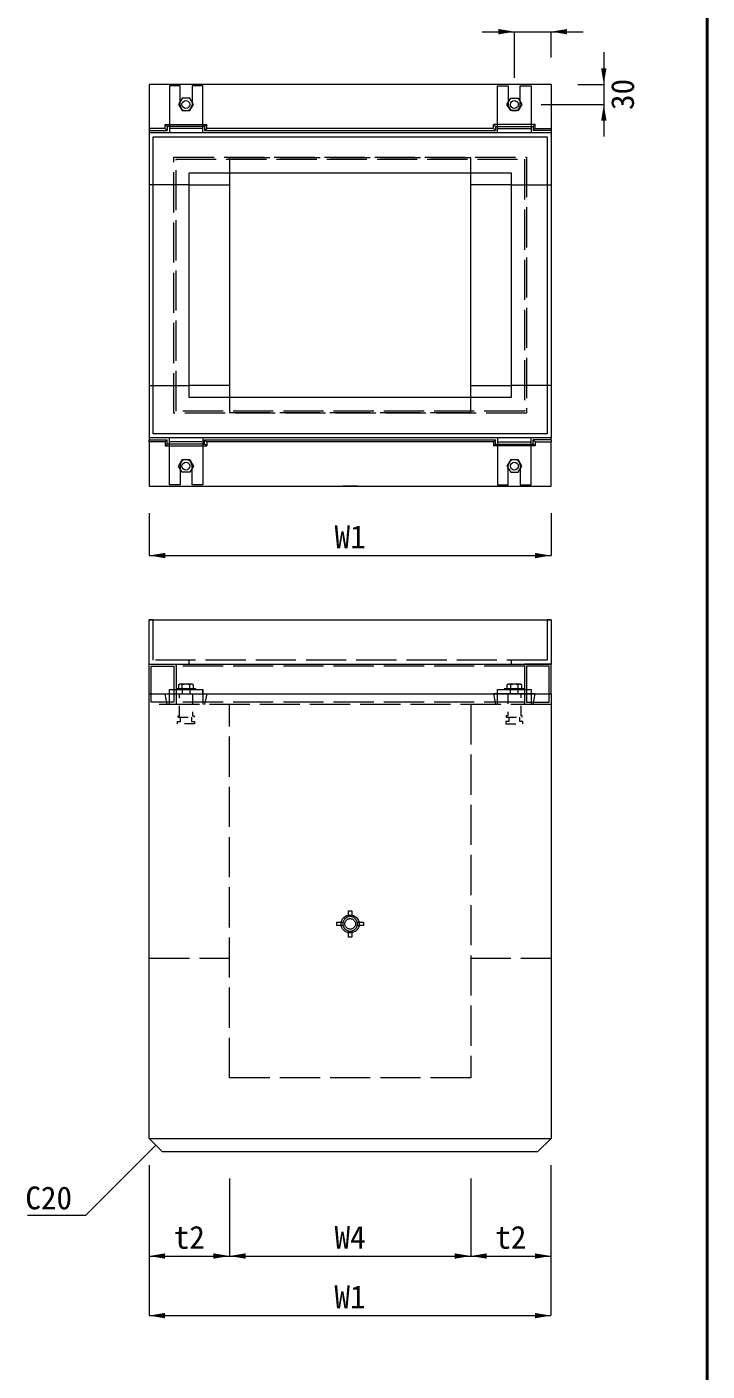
# Model space of a CAD drawing. Units: millimetres at full size. Extents: x 1009 to 10088, y 2190 to 8656.
# Drawn here: x 8872 to 9888, y 5463 to 7472 of the extents above; entities that cross this region are included whole.
import ezdxf
from ezdxf.enums import TextEntityAlignment as Align

# ---------------------------------------------------------------- set-up
doc = ezdxf.new("R2010")
doc.units = ezdxf.units.MM
doc.header["$LTSCALE"] = 10
for name, pattern in [('DASHED', [7.5, 6, -1.5]), ('USER1', [2.7, 1.5, -1.2]), ('USER2', [57.15, 38.1, -6.35, 6.35, -6.35])]:
    doc.linetypes.add(name, pattern=pattern)
for name, color, linetype, lineweight in [('(0-0)', 4, 'Continuous', 13), ('図枠', 7, 'Continuous', 5), ('寸法線', 7, 'Continuous', 9), ('引出線', 4, 'Continuous', 13), ('補助線', 8, 'USER2', 9), ('ｲﾝｻｰﾄ', 3, 'USER1', 9)]:
    doc.layers.add(name, color=color, linetype=linetype, lineweight=lineweight)
doc.styles.add('ＭＳ ゴシック', font='')
doc.styles.get('ＭＳ ゴシック').set_extended_font_data('MS Gothic')

# ---------------------------------------------------------------- blocks, each defined once
blk = doc.blocks.new('filled_arrow')
at = {"color": 0, "linetype": 'Continuous', "lineweight": -2}
blk.add_solid([(7.5, 1.25), (0, 0), (7.5, -1.25)], dxfattribs=at)

msp = doc.modelspace()

# ---------------------------------------------------------------- linework, layer by layer
at = {"layer": '(0-0)', "color": 2}
for p, q in [((9054.87, 7385.91), (9054.87, 6785.49)), ((9654.87, 7385.91), (9054.87, 7385.91)), ((9654.87, 7385.91), (9654.87, 6857.78)), ((9114.62, 7253.88), (9595.12, 7253.88)), ((9114.62, 6917.94), (9114.62, 7253.88)), ((9174.79, 7253.88), (9174.79, 6917.94)), ((9534.95, 6917.94), (9534.95, 7253.88)), ((9595.12, 7253.88), (9595.12, 6917.94)), ((9595.12, 6917.94), (9114.62, 6917.94)), ((9654.87, 6854.85), (9654.87, 6857.78)), ((9654.87, 6785.49), (9654.87, 6851.93)), ((9054.87, 6785.49), (9654.87, 6785.49)), ((9054.87, 6585.77), (9654.87, 6585.77)), ((9054.87, 6519.76), (9054.87, 6585.77)), ((9654.87, 6585.77), (9654.87, 6519.76)), ((9054.87, 6519.76), (9654.87, 6519.76)), ((9054.87, 6475.47), (9054.87, 6519.76)), ((9654.87, 6475.47), (9654.87, 6519.76)), ((9054.87, 5811.12), (9054.87, 6475.47)), ((9054.87, 6475.47), (9654.87, 6475.47)), ((9654.87, 6475.47), (9654.87, 5811.12)), ((9074.93, 5791.07), (9054.87, 5811.12)), ((9654.87, 5811.12), (9634.81, 5791.07)), ((9634.81, 5791.07), (9074.93, 5791.07))]:
    msp.add_line(p, q, dxfattribs=at)
at = {"layer": '(0-0)'}
for p, q in [((9100.83, 7383.82), (9084.96, 7383.82)), ((9084.96, 7383.82), (9084.96, 7314.04)), ((9100.83, 7354.99), (9100.83, 7383.82)), ((9134.68, 7383.82), (9118.8, 7383.82)), ((9118.8, 7383.82), (9118.8, 7354.99)), ((9134.68, 7314.04), (9134.68, 7383.82)), ((9575.07, 7383.82), (9590.94, 7383.82)), ((9575.07, 7314.04), (9575.07, 7383.82)), ((9590.94, 7383.82), (9590.94, 7354.99)), ((9608.91, 7383.82), (9625.2, 7383.82)), ((9608.91, 7354.99), (9608.91, 7383.82)), ((9625.2, 7383.82), (9625.2, 7314.04)), ((9104.18, 7365.43), (9098.74, 7355.82)), ((9098.74, 7355.82), (9104.18, 7346.63)), ((9115.46, 7365.43), (9104.18, 7365.43)), ((9120.89, 7355.82), (9115.46, 7365.43)), ((9115.46, 7346.63), (9120.89, 7355.82)), ((9588.85, 7355.82), (9594.7, 7365.43)), ((9594.7, 7346.63), (9588.85, 7355.82)), ((9594.7, 7365.43), (9605.56, 7365.43)), ((9605.56, 7365.43), (9611, 7355.82)), ((9611, 7355.82), (9605.56, 7346.63)), ((9104.18, 7346.63), (9115.46, 7346.63)), ((9605.56, 7346.63), (9594.7, 7346.63)), ((9078.69, 7319.89), (9054.87, 7319.89)), ((9054.87, 7316.97), (9081.61, 7316.97)), ((9054.87, 7314.04), (9654.87, 7314.04)), ((9078.69, 7319.89), (9078.69, 7325.74)), ((9078.69, 7325.74), (9081.61, 7322.82)), ((9078.69, 7325.74), (9084.96, 7325.74)), ((9081.61, 7316.97), (9078.69, 7319.89)), ((9081.61, 7322.82), (9081.61, 7316.97)), ((9084.96, 7322.82), (9081.61, 7322.82)), ((9134.68, 7325.74), (9140.94, 7325.74)), ((9137.6, 7322.82), (9134.68, 7322.82)), ((9140.94, 7325.74), (9137.6, 7322.82)), ((9137.6, 7322.82), (9137.6, 7316.97)), ((9137.6, 7316.97), (9140.94, 7319.89)), ((9137.6, 7316.97), (9572.14, 7316.97)), ((9140.94, 7319.89), (9140.94, 7325.74)), ((9568.8, 7319.89), (9140.94, 7319.89)), ((9568.8, 7319.89), (9568.8, 7325.74)), ((9568.8, 7325.74), (9572.14, 7322.82)), ((9575.07, 7325.74), (9568.8, 7325.74)), ((9572.14, 7316.97), (9568.8, 7319.89)), ((9572.14, 7322.82), (9572.14, 7316.97)), ((9572.14, 7322.82), (9575.05, 7322.82)), ((9631.05, 7325.74), (9625.2, 7325.74)), ((9625.2, 7322.82), (9628.13, 7322.82)), ((9631.05, 7325.74), (9628.13, 7322.82)), ((9628.13, 7322.82), (9628.13, 7316.97)), ((9628.13, 7316.97), (9631.05, 7319.89)), ((9654.87, 7316.97), (9628.13, 7316.97)), ((9631.05, 7319.89), (9631.05, 7325.74)), ((9631.05, 7319.89), (9654.87, 7319.89)), ((9060.72, 7307.77), (9649.02, 7307.77)), ((9060.72, 6863.63), (9060.72, 7307.77)), ((9649.02, 7307.77), (9649.02, 6863.63)), ((9054.87, 6854.85), (9081.61, 6854.85)), ((9078.69, 6851.93), (9054.87, 6851.93)), ((9081.61, 6854.85), (9078.69, 6851.93)), ((9078.69, 6851.93), (9078.69, 6845.66)), ((9081.61, 6848.59), (9081.61, 6854.85)), ((9084.96, 6851.93), (9084.96, 6857.78)), ((9084.96, 6787.58), (9084.96, 6857.78)), ((9134.68, 6857.78), (9134.68, 6787.58)), ((9137.6, 6848.59), (9137.6, 6854.85)), ((9137.6, 6854.85), (9140.94, 6851.93)), ((9140.94, 6851.93), (9140.94, 6845.66)), ((9572.14, 6854.85), (9568.8, 6851.93)), ((9568.8, 6851.93), (9568.8, 6845.66)), ((9572.14, 6848.59), (9572.14, 6854.85)), ((9575.07, 6857.78), (9575.07, 6787.58)), ((9625.2, 6787.58), (9625.2, 6857.78)), ((9628.13, 6848.59), (9628.13, 6854.85)), ((9654.87, 6854.85), (9628.13, 6854.85)), ((9628.13, 6854.85), (9631.05, 6851.93)), ((9631.05, 6851.93), (9631.05, 6845.66)), ((9631.05, 6851.93), (9654.87, 6851.93)), ((9078.69, 6845.66), (9081.61, 6848.59)), ((9078.69, 6845.66), (9084.96, 6845.66)), ((9084.96, 6848.59), (9081.61, 6848.59)), ((9137.6, 6848.59), (9134.68, 6848.59)), ((9134.68, 6845.66), (9140.94, 6845.66)), ((9140.94, 6845.66), (9137.6, 6848.59)), ((9568.8, 6845.66), (9572.14, 6848.59)), ((9575.07, 6845.66), (9568.8, 6845.66)), ((9572.14, 6848.59), (9575.07, 6848.59)), ((9625.2, 6848.59), (9628.13, 6848.59)), ((9631.05, 6845.66), (9625.2, 6845.66)), ((9631.05, 6845.66), (9628.13, 6848.59)), ((9098.74, 6815.57), (9104.18, 6825.19)), ((9104.18, 6806.38), (9098.74, 6815.57)), ((9100.83, 6816.83), (9100.83, 6787.58)), ((9104.18, 6825.19), (9115.46, 6825.19)), ((9115.46, 6825.19), (9120.89, 6815.57)), ((9120.89, 6815.57), (9115.46, 6806.38)), ((9118.8, 6787.58), (9118.8, 6816.83)), ((9594.7, 6825.19), (9588.85, 6815.57)), ((9588.85, 6815.57), (9594.7, 6806.38)), ((9590.94, 6787.58), (9590.94, 6816.83)), ((9594.7, 6825.19), (9605.56, 6825.19)), ((9611, 6815.57), (9605.56, 6825.19)), ((9605.56, 6806.38), (9611, 6815.57)), ((9608.91, 6816.83), (9608.91, 6787.58)), ((9115.46, 6806.38), (9104.18, 6806.38)), ((9594.7, 6806.38), (9605.56, 6806.38)), ((9100.83, 6787.58), (9084.96, 6787.58)), ((9134.68, 6787.58), (9118.8, 6787.58)), ((9575.07, 6787.58), (9590.94, 6787.58)), ((9608.91, 6787.58), (9625.2, 6787.58)), ((9654.87, 6519.76), (9615.18, 6519.76)), ((9084.96, 6481.73), (9134.68, 6481.73)), ((9084.96, 6475.47), (9084.96, 6481.73)), ((9134.68, 6475.47), (9134.68, 6481.73)), ((9134.68, 6481.73), (9134.68, 6475.47)), ((9575.07, 6481.73), (9625.2, 6481.73)), ((9575.07, 6475.47), (9575.07, 6481.73)), ((9625.2, 6481.73), (9625.2, 6475.56))]:
    msp.add_line(p, q, dxfattribs=at)
at = {"layer": '(0-0)', "color": 3}
for p, q in [((9365.73, 7385.91), (9344.01, 7385.91)), ((9363.23, 7385.91), (9346.51, 7385.91)), ((9365.73, 6785.49), (9344.01, 6785.49)), ((9363.23, 6785.49), (9346.51, 6785.49))]:
    msp.add_line(p, q, dxfattribs=at)
at = {"layer": '(0-0)', "linetype": 'DASHED', "lineweight": 9}
for p, q in [((9134.68, 7319.89), (9084.96, 7319.89)), ((9085.04, 7325.74), (9134.63, 7325.74)), ((9134.55, 7322.82), (9085.04, 7322.82)), ((9575.07, 7322.82), (9625.13, 7322.82)), ((9575.07, 7319.89), (9625.2, 7319.89)), ((9625.13, 7325.74), (9575.18, 7325.74)), ((9091.64, 7277.27), (9618.1, 7277.27)), ((9091.64, 6894.55), (9091.64, 7277.27)), ((9094.98, 6897.89), (9094.98, 7273.93)), ((9094.98, 7273.93), (9615.18, 7273.93)), ((9615.18, 7273.93), (9615.18, 6897.89)), ((9618.1, 7277.27), (9618.1, 6894.55)), ((9618.1, 6894.55), (9091.64, 6894.55)), ((9615.18, 6897.89), (9094.98, 6897.89)), ((9134.68, 6851.93), (9084.96, 6851.93)), ((9575.07, 6851.93), (9625.2, 6851.93)), ((9084.97, 6845.66), (9134.62, 6845.66)), ((9134.62, 6848.59), (9085.13, 6848.59)), ((9575.19, 6848.59), (9625.14, 6848.59)), ((9625.14, 6845.66), (9575.19, 6845.66)), ((9060.72, 6525.61), (9060.72, 6585.77)), ((9649.02, 6585.77), (9649.02, 6525.61)), ((9057.8, 6462.93), (9057.8, 6516.41)), ((9057.8, 6516.41), (9091.64, 6516.41)), ((9649.02, 6525.61), (9060.72, 6525.61)), ((9091.64, 6516.41), (9091.64, 6462.93)), ((9094.98, 6516.41), (9094.98, 6519.76)), ((9094.98, 6519.76), (9094.98, 6459.59)), ((9615.18, 6516.41), (9094.98, 6516.41)), ((9114.62, 6519.76), (9114.62, 6525.61)), ((9595.12, 6525.61), (9595.12, 6519.76)), ((9615.18, 6519.76), (9615.18, 6459.59)), ((9651.95, 6516.41), (9618.1, 6516.41)), ((9618.1, 6516.41), (9618.1, 6462.93)), ((9651.95, 6462.93), (9651.95, 6516.41)), ((9081.61, 6459.59), (9078.69, 6475.47)), ((9084.96, 6459.59), (9084.96, 6474.7)), ((9134.68, 6475.39), (9134.68, 6459.59)), ((9140.94, 6475.47), (9137.6, 6459.59)), ((9568.8, 6475.47), (9572.14, 6459.59)), ((9575.07, 6459.59), (9575.07, 6475.31)), ((9625.2, 6475.47), (9625.2, 6459.59)), ((9628.13, 6459.59), (9631.05, 6475.47)), ((9091.64, 6462.93), (9057.8, 6462.93)), ((9615.18, 6462.93), (9094.98, 6462.93)), ((9618.1, 6462.93), (9651.95, 6462.93))]:
    msp.add_line(p, q, dxfattribs=at)
at = {"layer": '(0-0)', "color": 7}
for p, q in [((9084.96, 7319.89), (9084.96, 7314.04)), ((9084.96, 7314.04), (9134.68, 7314.04)), ((9084.96, 7314.04), (9134.68, 7314.04)), ((9134.68, 7314.04), (9134.68, 7319.89)), ((9575.07, 7314.04), (9575.07, 7319.89)), ((9625.2, 7319.89), (9625.2, 7314.04)), ((9054.87, 7235.91), (9054.87, 6935.91)), ((9654.87, 7235.91), (9654.87, 6935.91)), ((9054.87, 6851.93), (9054.87, 6854.85)), ((9134.68, 6857.78), (9134.68, 6851.93)), ((9575.07, 6857.78), (9575.07, 6851.93)), ((9625.2, 6851.93), (9625.2, 6857.78)), ((9654.87, 6854.85), (9654.87, 6851.93)), ((9060.72, 6585.77), (9054.87, 6585.77)), ((9654.87, 6585.77), (9649.02, 6585.77)), ((9054.87, 6519.76), (9094.98, 6519.76)), ((9100.83, 6475.47), (9118.8, 6475.47)), ((9103.97, 6475.47), (9115.66, 6475.47)), ((9631.05, 6475.47), (9568.8, 6475.47)), ((9625.2, 6475.47), (9575.07, 6475.47)), ((9610.16, 6475.47), (9590.11, 6475.47)), ((9590.94, 6475.47), (9608.91, 6475.47))]:
    msp.add_line(p, q, dxfattribs=at)
at = {"layer": '(0-0)', "color": 2, "linetype": 'DASHED', "lineweight": 9}
for p, q in [((9174.79, 7273.93), (9174.79, 7276.02)), ((9534.95, 7276.02), (9174.79, 7276.02)), ((9174.79, 7273.93), (9174.79, 7254.63)), ((9534.95, 7273.93), (9534.95, 7276.02)), ((9534.95, 7254), (9534.95, 7273.93)), ((9114.62, 7235.91), (9054.87, 7235.91)), ((9114.62, 7235.91), (9174.79, 7235.91)), ((9595.12, 7235.91), (9534.95, 7235.91)), ((9595.12, 7235.91), (9654.87, 7235.91)), ((9054.87, 6935.91), (9114.62, 6935.91)), ((9174.79, 6935.91), (9114.62, 6935.91)), ((9534.95, 6935.91), (9595.12, 6935.91)), ((9654.87, 6935.91), (9595.12, 6935.91)), ((9174.79, 6916.98), (9174.79, 6897.89)), ((9534.95, 6897.89), (9534.95, 6917.05)), ((9174.79, 6897.89), (9174.79, 6895.8)), ((9174.79, 6895.8), (9534.95, 6895.8)), ((9534.95, 6895.8), (9534.95, 6897.89)), ((9654.87, 6459.59), (9054.87, 6459.59)), ((9174.79, 5901.37), (9174.79, 6459.59)), ((9534.95, 6459.59), (9534.95, 5901.37)), ((9054.87, 6080.2), (9174.79, 6080.2)), ((9534.95, 6080.2), (9654.87, 6080.2)), ((9534.95, 5901.37), (9174.79, 5901.37))]:
    msp.add_line(p, q, dxfattribs=at)
at = {"layer": '(0-0)', "color": 3, "linetype": 'DASHED', "lineweight": 9}
for p, q in [((9103.97, 6481.73), (9103.97, 6475.47)), ((9115.66, 6481.73), (9115.66, 6475.47)), ((9593.87, 6481.73), (9593.87, 6475.47)), ((9605.98, 6475.47), (9605.98, 6481.73)), ((9352.36, 6151.23), (9357.38, 6151.23)), ((9352.36, 6142.04), (9352.36, 6151.23)), ((9357.38, 6151.23), (9357.38, 6142.04)), ((9334.82, 6129.09), (9334.82, 6134.1)), ((9334.82, 6134.1), (9344.01, 6134.1)), ((9344.01, 6129.09), (9334.82, 6129.09)), ((9365.73, 6134.1), (9374.93, 6134.1)), ((9374.93, 6129.09), (9365.73, 6129.09)), ((9374.93, 6134.1), (9374.93, 6129.09)), ((9352.36, 6111.54), (9352.36, 6120.73)), ((9357.38, 6111.54), (9352.36, 6111.54)), ((9357.38, 6120.73), (9357.38, 6111.54))]:
    msp.add_line(p, q, dxfattribs=at)
at = {"layer": '(0-0)', "color": 2, "lineweight": 9}
msp.add_line((9054.87, 5811.12), (9654.87, 5811.12), dxfattribs=at)
at = {"layer": '(0-0)'}
for centre in [(9109.6, 7355.82), (9600.13, 7355.82), (9109.6, 6815.57), (9600.13, 6815.57)]:
    msp.add_circle(centre, 5.85, dxfattribs=at)
at = {"layer": '(0-0)', "color": 3, "lineweight": 9}
msp.add_circle((9354.87, 6131.6), 13.51, dxfattribs=at)
at = {"layer": '(0-0)', "color": 3, "linetype": 'DASHED', "lineweight": 9}
msp.add_circle((9354.87, 6131.6), 7.94, dxfattribs=at)
at = {"layer": '(0-0)'}
for centre, start, end in [((9109.6, 7354.99), 180, 270), ((9109.6, 7354.99), 270, 0), ((9600.13, 7354.99), 180, 270), ((9600.13, 7354.99), 270, 0), ((9109.6, 6816.83), 90, 180), ((9109.6, 6816.83), 0, 90), ((9600.13, 6816.83), 90, 180), ((9600.13, 6816.83), 0, 90)]:
    msp.add_arc(centre, 8.77, start, end, dxfattribs=at)
at = {"layer": '(0-0)', "color": 3, "linetype": 'DASHED', "lineweight": 9}
for start, end in [(166.875, 193.14062), (103.14062, 166.875), (193.14062, 256.875), (76.875, 103.14062), (13.14062, 76.875), (283.14062, 346.875), (346.875, 13.14062), (256.875, 283.14062)]:
    msp.add_arc((9354.87, 6131.6), 10.86, start, end, dxfattribs=at)
at = {"layer": '図枠', "lineweight": 40}
msp.add_line((9887.86, 7930.37), (9887.86, 2390.37), dxfattribs=at)
at = {"layer": '寸法線', "lineweight": 13}
for p, q in [((9552.13, 7464.63), (9702.87, 7464.63)), ((9600.13, 7395.82), (9600.13, 7464.63)), ((9654.87, 7425.91), (9654.87, 7464.63)), ((9733.59, 7433.91), (9733.59, 7307.82)), ((9694.87, 7385.91), (9733.59, 7385.91)), ((9640.13, 7355.82), (9733.59, 7355.82)), ((9054.87, 6745.49), (9054.87, 6681.94)), ((9654.87, 6745.49), (9654.87, 6681.94)), ((9054.87, 6681.94), (9654.87, 6681.94)), ((9054.66, 5771.12), (9054.66, 5635.34)), ((9054.66, 5771.12), (9054.66, 5546.31)), ((9654.66, 5771.12), (9654.66, 5635.34)), ((9654.66, 5771.12), (9654.66, 5546.31)), ((9174.79, 5751.07), (9174.79, 5635.34)), ((9174.79, 5751.07), (9174.79, 5635.34)), ((9534.95, 5751.07), (9534.95, 5635.34)), ((9534.95, 5751.07), (9534.95, 5635.34)), ((9054.66, 5635.34), (9174.79, 5635.34)), ((9174.79, 5635.34), (9534.95, 5635.34)), ((9534.95, 5635.34), (9654.66, 5635.34)), ((9054.66, 5546.31), (9654.66, 5546.31))]:
    msp.add_line(p, q, dxfattribs=at)
at = {"layer": '引出線'}
msp.add_lwpolyline([(9064.69, 5801.1), (8959.65, 5696.05), (8873.13, 5696.05)], dxfattribs=at)
at = {"layer": '補助線', "linetype": 'Continuous', "lineweight": 40}
msp.add_line((9887.86, 2687.37), (9887.86, 7827.37), dxfattribs=at)
at = {"layer": '補助線', "linetype": 'Continuous', "lineweight": 13}
for p, q in [((9654.87, 6857.78), (9054.87, 6857.78)), ((9649.02, 6863.63), (9060.72, 6863.63)), ((9137.6, 6854.85), (9572.14, 6854.85)), ((9568.8, 6851.93), (9140.94, 6851.93))]:
    msp.add_line(p, q, dxfattribs=at)
at = {"layer": 'ｲﾝｻｰﾄ', "linetype": 'Continuous'}
for p, q in [((9100.41, 6489.67), (9098.74, 6488.42)), ((9098.74, 6488.42), (9098.74, 6482.57)), ((9119.22, 6489.67), (9100.41, 6489.67)), ((9104.18, 6482.57), (9104.18, 6488.42)), ((9115.46, 6482.57), (9115.46, 6488.42)), ((9120.89, 6488.42), (9119.22, 6489.67)), ((9120.89, 6482.57), (9120.89, 6488.42)), ((9590.94, 6489.67), (9588.85, 6488.42)), ((9588.85, 6488.42), (9588.85, 6482.57)), ((9609.33, 6489.67), (9590.94, 6489.67)), ((9594.7, 6482.57), (9594.7, 6488.42)), ((9605.56, 6482.57), (9605.56, 6488.42)), ((9611, 6488.42), (9609.33, 6489.67)), ((9611, 6482.57), (9611, 6488.42)), ((9124.65, 6482.57), (9094.98, 6482.57)), ((9124.65, 6481.73), (9124.65, 6482.57)), ((9585.09, 6482.57), (9585.09, 6481.73)), ((9615.18, 6482.57), (9585.09, 6482.57))]:
    msp.add_line(p, q, dxfattribs=at)
at = {"layer": 'ｲﾝｻｰﾄ', "color": 7, "linetype": 'Continuous'}
msp.add_line((9094.98, 6482.57), (9094.98, 6481.73), dxfattribs=at)
at = {"layer": 'ｲﾝｻｰﾄ'}
for p, q in [((9100, 6442.46), (9100, 6475.47)), ((9119.64, 6475.47), (9119.64, 6442.46)), ((9590.11, 6475.47), (9590.11, 6442.46)), ((9610.16, 6442.46), (9610.16, 6475.47)), ((9097.07, 6430.34), (9097.07, 6434.1)), ((9097.07, 6434.1), (9101.67, 6434.1)), ((9122.56, 6430.34), (9097.07, 6430.34)), ((9097.91, 6442.46), (9100, 6442.46)), ((9097.91, 6440.37), (9097.91, 6442.46)), ((9097.91, 6440.37), (9121.73, 6440.37)), ((9101.67, 6434.1), (9101.67, 6440.37)), ((9117.96, 6440.37), (9117.96, 6434.1)), ((9117.96, 6434.1), (9122.56, 6434.1)), ((9119.64, 6442.46), (9121.73, 6442.46)), ((9121.73, 6442.46), (9121.73, 6440.37)), ((9122.56, 6434.1), (9122.56, 6430.34)), ((9591.77, 6434.1), (9587.18, 6434.1)), ((9587.18, 6434.1), (9587.18, 6430.34)), ((9587.18, 6430.34), (9612.67, 6430.34)), ((9590.11, 6442.46), (9588.02, 6442.46)), ((9588.02, 6442.46), (9588.02, 6440.37)), ((9588.02, 6440.37), (9611.83, 6440.37)), ((9591.77, 6440.37), (9591.77, 6434.1)), ((9608.07, 6434.1), (9608.07, 6440.37)), ((9612.67, 6434.1), (9608.07, 6434.1)), ((9611.83, 6442.46), (9610.16, 6442.46)), ((9611.83, 6440.37), (9611.83, 6442.46)), ((9612.67, 6430.34), (9612.67, 6434.1))]:
    msp.add_line(p, q, dxfattribs=at)
at = {"layer": 'ｲﾝｻｰﾄ', "linetype": 'Continuous'}
for centre, radius, start, end in [((9101.67, 6485.49), 4.18, 49.67188, 130.34375), ((9109.6, 6474.21), 15.46, 69.34375, 110.67188), ((9117.96, 6485.49), 4.18, 49.9375, 130.07812), ((9591.77, 6485.49), 4.18, 49.67188, 130.34375), ((9600.13, 6474.21), 15.46, 69.34375, 110.67188), ((9608.07, 6485.49), 4.18, 49.9375, 130.07812)]:
    msp.add_arc(centre, radius, start, end, dxfattribs=at)

# ---------------------------------------------------------------- block references
at = {"layer": '寸法線', "lineweight": 13, "xscale": 3.2, "yscale": 3.2}
for p, rotation in [((9600.13, 7464.63), 180), ((9733.59, 7385.91), 90), ((9733.59, 7355.82), 270), ((9654.87, 6681.94), 180), ((9174.79, 5635.34), 180), ((9534.95, 5635.34), 180), ((9654.66, 5635.34), 180), ((9654.66, 5546.31), 180)]:
    msp.add_blockref('filled_arrow', p, dxfattribs=dict(at, rotation=rotation))
for p in [(9654.87, 7464.63), (9054.87, 6681.94), (9054.66, 5635.34), (9174.79, 5635.34), (9534.95, 5635.34), (9054.66, 5546.31)]:
    msp.add_blockref('filled_arrow', p, dxfattribs=at)
at = {"layer": '引出線', "xscale": 0.16, "yscale": 0.16, "rotation": 225}
msp.add_blockref('filled_arrow', (9064.69, 5801.1), dxfattribs=at)

# ---------------------------------------------------------------- texts
at = {"layer": '寸法線', "style": 'ＭＳ ゴシック'}
msp.add_text('30', height=34.18, rotation=90, dxfattribs=at).set_placement((9761.59, 7370.87), align=Align.MIDDLE_CENTER)
for s, p in [('W1', (9354.87, 6709.94)), ('t2', (9114.73, 5663.34)), ('W4', (9354.87, 5663.34)), ('t2', (9594.81, 5663.34)), ('W1', (9354.66, 5574.31))]:
    msp.add_text(s, height=34.18, dxfattribs=at).set_placement(p, align=Align.MIDDLE_CENTER)
at = {"layer": '引出線', "style": 'ＭＳ ゴシック'}
msp.add_text('C20', height=34.18, dxfattribs=at).set_placement((8939.65, 5739.25), align=Align.TOP_RIGHT)

doc.saveas('drawing.dxf')
